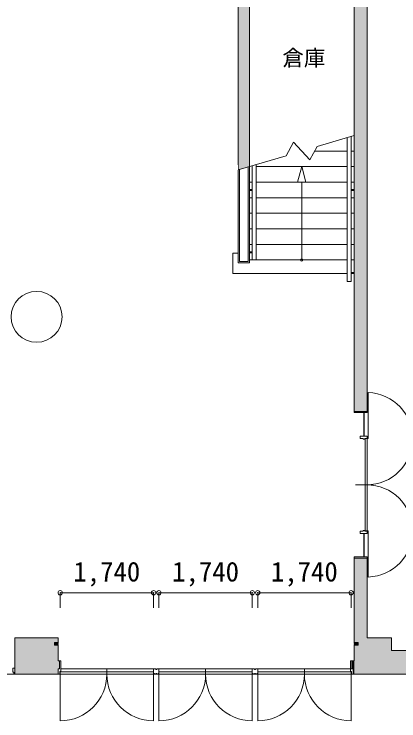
# Model space of a CAD drawing. Units: millimetres at full size, sheet at 1:200. Extents: x -41541 to 42058, y -39868 to 8614.
# Drawn here: x 19916 to 27084, y -21366 to -8194 of the extents above; entities that cross this region are included whole.
import ezdxf
from ezdxf.enums import TextEntityAlignment as Align

# ---------------------------------------------------------------- set-up
doc = ezdxf.new("R2010")
doc.units = ezdxf.units.MM
doc.header["$LTSCALE"] = 200
doc.header["$PDMODE"] = 32
doc.header["$PDSIZE"] = 80
for name, color, linetype, lineweight in [('0-1_躯体', 7, 'Continuous', 9), ('0-2_建具', 7, 'Continuous', 9), ('0-5_設備機器', 7, 'Continuous', 9), ('0-6_寸法', 4, 'Continuous', 5)]:
    doc.layers.add(name, color=color, linetype=linetype, lineweight=lineweight)
doc.layers.add('0-4_室名', color=7, linetype='Continuous')
doc.styles.add('ＭＳ ゴシック', font='')
doc.styles.add('ＭＳ Ｐゴシック', font='')
doc.styles.get('ＭＳ ゴシック').set_extended_font_data('MS Gothic')
doc.styles.get('ＭＳ Ｐゴシック').set_extended_font_data('MS PGothic')

msp = doc.modelspace()

# ---------------------------------------------------------------- linework, layer by layer
at = {"layer": '0-1_躯体'}
for p, q in [((26493.9, -15601.2), (26493.9, -7136.2)), ((26253.9, -7346.2), (26253.9, -15601.2)), ((24298.9, -10160.5), (24298.9, -7506.2)), ((24088.9, -10160.5), (24088.9, -7896.2)), ((24088.9, -9153.4), (24088.9, -12826.2)), ((24298.9, -9153.4), (24298.9, -12826.2)), ((24273.9, -11043.6), (24273.9, -12801.2)), ((24113.9, -11091.3), (24113.9, -12801.2)), ((24088.9, -12826.2), (24298.9, -12826.2)), ((24113.9, -12801.2), (24273.9, -12801.2)), ((26493.9, -15601.2), (26253.9, -15601.2)), ((26493.9, -19816.2), (26493.9, -18331.2)), ((20473.9, -19816.2), (19928.9, -19816.2)), ((19928.9, -19816.2), (19928.9, -20496.2)), ((19993.8, -19816.2), (20738.9, -19816.2)), ((26943.9, -19816.2), (26493.9, -19816.2)), ((26943.9, -20056.2), (26943.9, -19816.2)), ((20738.9, -19958.2), (20738.9, -20246.2)), ((26323.9, -19906.2), (26253.9, -19906.2)), ((26323.9, -19958.2), (26253.9, -19958.2)), ((26253.9, -19958.2), (26253.9, -20246.2)), ((26323.9, -19906.2), (26323.9, -19958.2)), ((29343.9, -20056.2), (26943.9, -20056.2)), ((20758.9, -20246.2), (20738.9, -20246.2)), ((26208.9, -20246.2), (26208.9, -20396.2)), ((26208.9, -20246.2), (26253.9, -20246.2)), ((17563.9, -20496.2), (19953.9, -20496.2)), ((20451.2, -20496.2), (19953.9, -20496.2)), ((30713.9, -20496.2), (20433.9, -20496.2))]:
    msp.add_line(p, q, dxfattribs=at)
for points in [[(26493.9, -18331.2), (26253.9, -18331.2), (26253.9, -19906.2)], [(20738.9, -19816.2), (20738.9, -19906.2), (20668.9, -19906.2), (20668.9, -19958.2), (20738.9, -19958.2)], [(20758.9, -20246.2), (20758.9, -20396.2), (20733.9, -20396.2), (20733.9, -20496.2)], [(26208.9, -20396.2), (26233.9, -20396.2), (26233.9, -20496.2)]]:
    msp.add_lwpolyline(points, dxfattribs=at)
msp.add_circle((20333.9, -13835.7), 475, dxfattribs=at)
at = {"layer": '0-1_躯体', "color": 9}
for points in [[(26493.8, -10382.6), (26493.8, -7136.2), (26253.9, -10382.6), (26253.9, -7136.2)], [(26493.9, -15601.2), (26493.9, -7346.2), (26253.9, -15601.2), (26253.9, -7346.2)], [(24088.9, -7896.2), (24088.9, -11036.2), (24298.9, -7896.2), (24298.9, -11036.2)], [(24088.9, -11098.7), (24298.8, -11036.2), (24065, -11018.7), (24275, -10956.2)], [(26253.9, -18331.2), (26253.9, -19816.2), (26493.9, -18331.2), (26493.9, -19816.2)], [(19928.9, -19816.2), (19928.9, -19906.2), (20738.9, -19816.2), (20738.9, -19906.2)], [(26943.9, -19816.2), (26253.9, -19816.2), (26943.9, -19906.2), (26253.9, -19906.2)], [(20668.9, -19958.2), (20668.9, -19906.2), (19928.9, -19958.2), (19928.9, -19906.2)], [(20738.9, -20246.2), (20738.9, -19958.2), (19928.9, -20246.2), (19928.9, -19958.2)], [(26253.9, -19958.2), (26253.9, -20496.2), (26943.9, -19958.2), (26943.9, -20496.2)], [(26323.9, -19906.2), (26323.9, -19958.2), (26943.9, -19906.2), (26943.9, -19958.2)], [(26943.9, -20056.2), (26943.9, -20496.2), (29343.9, -20056.2), (29343.9, -20496.2)], [(20758.9, -20396.2), (20758.9, -20246.2), (19928.9, -20396.2), (19928.9, -20246.2)], [(26253.9, -20246.2), (26208.9, -20246.2), (26253.9, -20396.2), (26208.9, -20396.2)], [(20733.9, -20496.2), (20733.9, -20396.2), (19928.9, -20496.2), (19928.9, -20396.2)], [(26233.9, -20496.2), (26253.9, -20496.2), (26233.9, -20396.2), (26253.9, -20396.2)]]:
    msp.add_solid(points, dxfattribs=at)
at = {"layer": '0-2_建具'}
for p, q in [((25560.4, -10660.6), (26253.9, -10454.1)), ((26121.7, -13176.2), (26121.7, -10493.4)), ((26198, -13176.2), (26198, -10470.7)), ((26253.9, -13026.2), (26253.9, -10454.1)), ((25514, -10746.2), (26121.7, -10746.2)), ((26198, -10746.2), (26253.9, -10746.2)), ((24088.8, -11098.7), (24985.3, -10831.8)), ((24298.9, -12776.2), (24298.9, -11036.2)), ((24350.7, -11020.7), (24350.7, -12776.2)), ((24427, -10998), (24427, -12776.2)), ((24427, -11036.2), (26121.7, -11036.2)), ((25274.4, -11036.2), (25196.7, -11326.2)), ((25274.4, -11036.2), (25352.1, -11326.2)), ((26198, -11036.2), (26253.9, -11036.2)), ((24298.9, -11326.2), (24350.7, -11326.2)), ((24427, -11326.2), (26121.7, -11326.2)), ((25274.4, -12776.2), (25274.4, -11326.2)), ((26198, -11326.2), (26253.9, -11326.2)), ((24350.7, -11461.2), (24298.9, -11461.2)), ((24350.7, -11481.2), (24298.9, -11481.2)), ((26198, -11461.2), (26253.9, -11461.2)), ((26198, -11481.2), (26253.9, -11481.2)), ((24298.9, -11616.2), (24350.7, -11616.2)), ((24427, -11616.2), (26121.7, -11616.2)), ((26198, -11616.2), (26253.9, -11616.2)), ((24298.9, -11906.2), (24350.7, -11906.2)), ((24427, -11906.2), (26121.7, -11906.2)), ((26198, -11906.2), (26253.9, -11906.2)), ((24298.9, -12196.2), (24350.7, -12196.2)), ((24427, -12196.2), (26121.7, -12196.2)), ((26198, -12196.2), (26253.9, -12196.2)), ((24298.9, -12486.2), (24350.7, -12486.2)), ((24427, -12486.2), (26121.7, -12486.2)), ((26198, -12486.2), (26257.5, -12486.2)), ((24350.7, -12621.2), (24298.9, -12621.2)), ((24350.7, -12641.2), (24298.9, -12641.2)), ((24298.9, -12776.2), (26121.7, -12776.2)), ((26198, -12776.2), (26253.9, -12776.2)), ((26198, -13006.2), (26253.9, -13006.2)), ((26198, -13026.2), (26253.9, -13026.2)), ((26121.7, -13176.2), (26198, -13176.2)), ((26428.9, -15621.2), (26253.9, -15621.2)), ((26428.9, -15621.2), (26428.9, -16061.2)), ((26438.9, -15621.2), (26438.9, -16061.2)), ((26493.9, -16061.2), (26363.9, -16061.2)), ((26493.9, -16061.2), (26493.9, -16101.2)), ((26418.9, -16116.2), (26418.9, -16101.2)), ((26448.9, -16116.2), (26418.9, -16116.2)), ((26448.9, -16116.2), (26448.9, -16101.2)), ((26493.9, -16101.2), (26448.9, -16101.2)), ((26453.9, -16106.2), (26453.9, -16972.6)), ((26513.9, -16106.2), (26453.9, -16106.2)), ((26493.9, -16106.2), (26493.9, -16972.6)), ((26606.8, -16966.2), (26273.9, -16966.2)), ((26453.9, -17826.2), (26453.9, -16971.2)), ((26493.9, -17826.2), (26493.9, -16971.2)), ((26493.9, -17871.2), (26363.9, -17871.2)), ((26418.9, -17816.2), (26418.9, -17831.2)), ((26448.9, -17816.2), (26418.9, -17816.2)), ((26428.9, -18311.2), (26428.9, -17871.2)), ((26438.9, -18311.2), (26438.9, -17871.2)), ((26448.9, -17816.2), (26448.9, -17831.2)), ((26493.9, -17831.2), (26448.9, -17831.2)), ((26513.9, -17826.2), (26453.9, -17826.2)), ((26493.9, -17871.2), (26493.9, -17831.2)), ((26428.9, -18311.2), (26253.9, -18311.2)), ((26493.9, -18366.2), (26493.9, -18341.2)), ((20668.9, -19906.2), (20738.9, -19906.2)), ((20668.9, -19906.2), (20668.9, -19958.2)), ((20738.9, -19921.2), (20668.9, -19921.2)), ((20738.9, -19943.2), (20668.9, -19943.2)), ((20668.9, -19958.2), (20738.9, -19958.2)), ((20738.9, -19906.2), (20738.9, -19921.2)), ((20738.9, -19943.2), (20738.9, -19958.2)), ((26323.9, -19906.2), (26253.9, -19906.2)), ((26253.9, -19906.2), (26253.9, -19921.2)), ((26253.9, -19921.2), (26323.9, -19921.2)), ((26253.9, -19943.2), (26323.9, -19943.2)), ((26253.9, -19943.2), (26253.9, -19958.2)), ((26323.9, -19958.2), (26253.9, -19958.2)), ((26323.9, -19906.2), (26323.9, -19958.2)), ((20783.9, -20246.2), (20738.9, -20246.2)), ((20758.9, -20396.2), (20758.9, -20246.2)), ((20783.9, -20446.2), (20783.9, -20246.2)), ((26183.9, -20446.2), (26183.9, -20246.2)), ((26208.9, -20246.2), (26183.9, -20246.2)), ((26208.9, -20246.2), (26208.9, -20396.2)), ((20758.9, -20396.2), (20733.9, -20396.2)), ((20733.9, -20496.2), (20733.9, -20396.2)), ((22553.9, -20396.2), (20783.7, -20396.2)), ((21643.9, -20396.2), (21643.9, -20496.2)), ((22513.9, -20396.2), (22513.9, -20496.2)), ((22553.9, -20396.2), (22513.9, -20396.2)), ((22513.9, -20496.2), (22513.9, -20396.2)), ((22553.9, -20411.2), (22553.9, -20396.2)), ((22553.9, -20411.2), (22573.9, -20411.2)), ((22613.9, -20396.2), (22573.9, -20396.2)), ((24393.9, -20396.2), (22573.9, -20396.2)), ((22573.9, -20411.2), (22573.9, -20396.2)), ((22580.2, -20396.2), (22613.9, -20396.2)), ((24353.9, -20396.2), (24353.9, -20496.2)), ((24393.9, -20396.2), (24353.9, -20396.2)), ((24353.9, -20496.2), (24353.9, -20396.2)), ((24393.9, -20411.2), (24393.9, -20396.2)), ((24393.9, -20411.2), (24413.9, -20411.2)), ((24413.9, -20411.2), (24413.9, -20396.2)), ((24453.9, -20396.2), (24413.9, -20396.2)), ((24413.9, -20396.2), (26233.9, -20396.2)), ((24420.2, -20396.2), (24453.9, -20396.2)), ((24453.9, -20496.2), (24453.9, -20396.2)), ((24453.9, -20396.2), (24453.9, -20496.2)), ((26183.9, -20396.2), (26223.9, -20396.2)), ((26208.9, -20396.2), (26223.9, -20396.2)), ((26223.9, -20396.2), (26233.9, -20396.2)), ((26233.9, -20496.2), (26233.9, -20396.2)), ((20733.9, -20496.2), (20768.9, -20496.2)), ((20773.9, -20496.2), (20773.9, -20453.3)), ((20773.9, -20453.3), (22513.8, -20453.3)), ((20773.9, -20496.2), (21643.9, -20496.2)), ((21643.9, -20496.2), (21643.9, -20453.3)), ((21733.9, -20496.2), (21648.9, -20496.2)), ((22528.9, -20481.2), (22513.9, -20481.2)), ((22528.9, -20496.2), (22528.9, -20481.2)), ((22573.9, -20481.2), (22553.9, -20481.2)), ((22553.9, -20481.2), (22553.9, -20496.2)), ((22573.9, -20481.2), (22573.9, -20496.2)), ((22613.9, -20481.2), (22598.9, -20481.2)), ((22598.9, -20481.2), (22598.9, -20496.2)), ((24353.8, -20453.3), (22613.9, -20453.3)), ((22613.9, -20496.2), (23483.9, -20496.2)), ((24354, -20496.2), (23483.9, -20496.2)), ((24368.9, -20481.2), (24353.9, -20481.2)), ((24368.9, -20496.2), (24368.9, -20481.2)), ((24413.9, -20481.2), (24393.9, -20481.2)), ((24393.9, -20481.2), (24393.9, -20496.2)), ((24413.9, -20481.2), (24413.9, -20496.2)), ((24453.9, -20481.2), (24438.9, -20481.2)), ((24438.9, -20481.2), (24438.9, -20496.2)), ((26193.9, -20453.3), (24453.9, -20453.3)), ((24453.9, -20496.2), (25323.9, -20496.2)), ((25233.9, -20496.2), (25318.9, -20496.2)), ((25323.9, -20496.2), (25323.9, -20453.3)), ((26193.9, -20496.2), (25323.9, -20496.2)), ((26193.9, -20496.2), (26193.9, -20453.3)), ((26223.9, -20496.2), (26198.9, -20496.2)), ((26233.9, -20496.2), (26198.9, -20496.2)), ((26233.9, -20496.2), (26223.9, -20496.2))]:
    msp.add_line(p, q, dxfattribs=at)
at = {"layer": '0-2_建具', "color": 4, "lineweight": 5}
for p, q in [((26513.9, -16106.2), (26513.9, -15246.8)), ((26513.9, -17826.2), (26513.9, -18685.6)), ((20773.9, -20496.2), (20773.9, -21366.2)), ((22513.9, -20496.2), (22513.9, -21366.2)), ((22613.9, -20496.2), (22613.9, -21366.2)), ((24353.9, -20496.2), (24353.9, -21366.2)), ((24453.9, -21366.2), (24453.9, -20496.2)), ((26193.9, -20496.2), (26193.9, -21366.2))]:
    msp.add_line(p, q, dxfattribs=at)
at = {"layer": '0-2_建具'}
for points in [[(24985.3, -10831.8), (25119.9, -10583), (25425.8, -10909.3), (25560.4, -10660.6)], [(24088.9, -12646.2), (23988.9, -12646.2), (23988.9, -13026.2), (26121.7, -13026.2)], [(26493.9, -15601.2), (26253.9, -15601.2), (26253.9, -15621.2)], [(26493.9, -15601.2), (26493.9, -15621.2), (26409.6, -15621.2)], [(26418.9, -16101.2), (26363.9, -16101.2), (26363.9, -16061.2)], [(26418.9, -17831.2), (26363.9, -17831.2), (26363.9, -17871.2)], [(26493.9, -18331.2), (26253.9, -18331.2), (26253.9, -18311.2)], [(26493.9, -18331.2), (26493.9, -18311.2), (26409.6, -18311.2)], [(19928.9, -20496.2), (19908.9, -20496.2), (19908.9, -20456.2), (19893.9, -20456.2), (19893.9, -20386.2), (19928.9, -20386.2)], [(22613.9, -20496.2), (22613.9, -20396.2), (22613.9, -20496.2)], [(23483.9, -20396.2), (23483.9, -20496.2), (23383.9, -20496.2)], [(23483.9, -20396.2), (23483.9, -20496.2), (23583.9, -20496.2)], [(25323.9, -20396.2), (25323.9, -20496.2), (25423.9, -20496.2)], [(20768.9, -20496.2), (20768.9, -20446.2), (20783.9, -20446.2)], [(22513.9, -20496.2), (21643.9, -20496.2), (21543.9, -20496.2)], [(22528.9, -20496.2), (22553.9, -20496.2), (22528.9, -20496.2)], [(22598.9, -20496.2), (22573.9, -20496.2), (22598.9, -20496.2)], [(24368.9, -20496.2), (24393.9, -20496.2), (24368.9, -20496.2)], [(24438.9, -20496.2), (24413.9, -20496.2), (24438.9, -20496.2)], [(26198.9, -20496.2), (26198.9, -20446.2), (26183.9, -20446.2)]]:
    msp.add_lwpolyline(points, dxfattribs=at)
msp.add_circle((25274.4, -12776.2), 20, dxfattribs=at)
at = {"layer": '0-2_建具', "color": 4, "lineweight": 5}
for centre, radius, start, end in [((26482.9, -16106.2), 860, 270.06502, 87.93585), ((26483.9, -17826.2), 860, 271.9991, 89.98638), ((20773.9, -20496.2), 870, 270, 0), ((22513.9, -20496.2), 870, 180, 270), ((22613.9, -20496.2), 870, 270, 0), ((24353.9, -20496.2), 870, 180, 270), ((24453.9, -20496.2), 870, 270, 0), ((26193.9, -20496.2), 870, 180, 270)]:
    msp.add_arc(centre, radius, start, end, dxfattribs=at)
at = {"layer": '0-5_設備機器'}
for p, q in [((26233.9, -20496.2), (26268.6, -20496.2)), ((26258.9, -20496.2), (28316.4, -20496.2))]:
    msp.add_line(p, q, dxfattribs=at)
at = {"layer": '0-6_寸法'}
for p, q in [((20773.9, -18978.6), (22513.8, -18978.6)), ((20773.9, -18978.6), (20773.9, -19257.4)), ((22513.8, -18978.6), (22513.8, -19257.4)), ((22613.9, -18978.6), (22613.9, -19257.4)), ((24453.9, -18978.6), (24453.9, -19257.4)), ((24453.9, -18978.6), (26193.9, -18978.6)), ((26193.9, -18978.6), (26193.9, -19257.4))]:
    msp.add_line(p, q, dxfattribs=at)
msp.add_lwpolyline([(22613.9, -18978.6), (24353.8, -18978.6), (24353.8, -19257.4)], dxfattribs=at)
for p in [(20773.9, -18978.6), (22513.8, -18978.6), (22613.9, -18978.6), (24353.8, -18978.6), (24453.9, -18978.6), (26193.9, -18978.6)]:
    msp.add_point(p, dxfattribs=at)

# ---------------------------------------------------------------- texts
at = {"layer": '0-4_室名', "style": 'ＭＳ Ｐゴシック'}
msp.add_text('倉庫', height=293.3, dxfattribs=at).set_placement((24914.4, -9244.4), align=Align.BOTTOM_LEFT)
at = {"layer": '0-6_寸法', "style": 'ＭＳ ゴシック'}
for p in [(21018.8, -18878.6), (22858.8, -18878.6), (24698.9, -18878.6)]:
    msp.add_text('1,740', height=366.6, dxfattribs=at).set_placement(p, align=Align.BOTTOM_LEFT)

# ---------------------------------------------------------------- next in the draw order: wipeouts: each hides what was drawn before it
msp.add_wipeout([(24088.9, -11098.7), (24088.9, -11008.4), (23992.6, -11008.4), (23992.6, -11098.7)])

doc.saveas('drawing.dxf')
